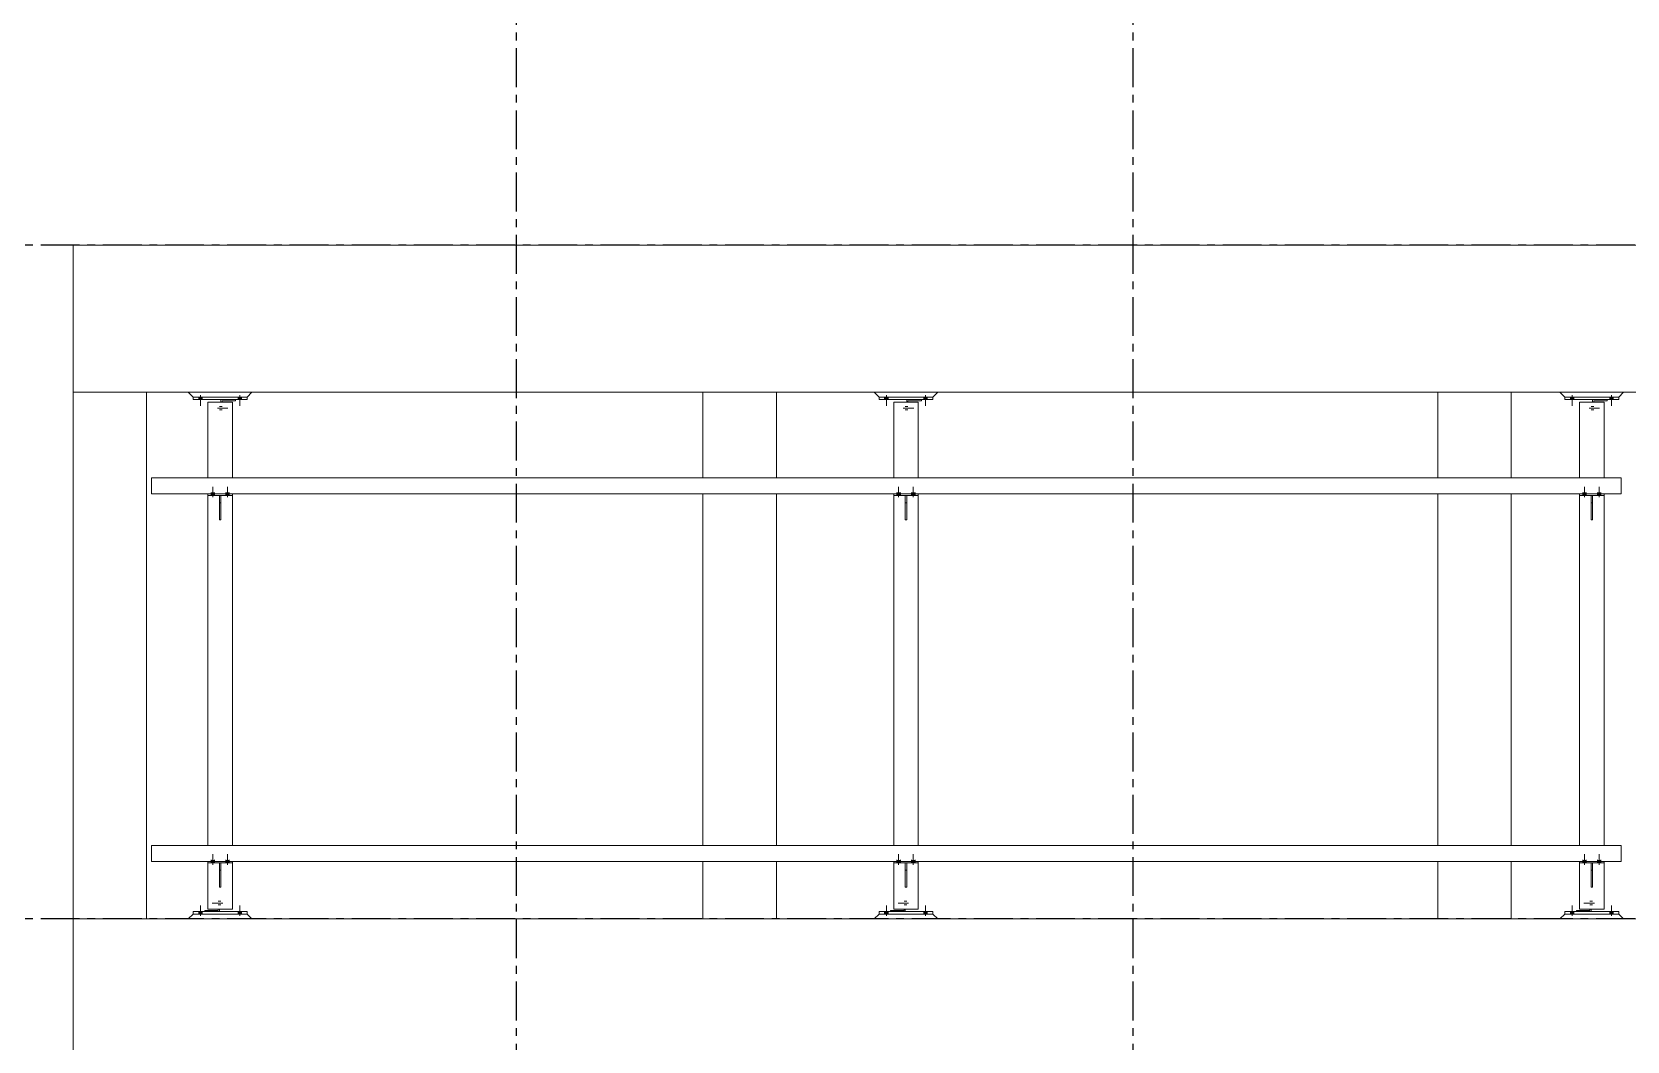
# Model space of a CAD drawing. Header units: millimetres. Extents: x 3774 to 718460, y -768339 to 192544.
# Drawn here: x 449384 to 455896, y -633062 to -628942 of the extents above; entities that cross this region are included whole.
import ezdxf

# ---------------------------------------------------------------- set-up
doc = ezdxf.new("R2010")
doc.units = ezdxf.units.MM
for name, pattern in [('CENTER', [50.8, 31.75, -6.35, 6.35, -6.35]), ('XKITLINE00', [0]), ('XKITLINE02', [4, 2, -2])]:
    doc.linetypes.add(name, pattern=pattern)
doc.layers.add('Bolt', color=7, linetype='Continuous', lineweight=0)
doc.layers.add('Part', color=7, linetype='Continuous', lineweight=0)

# ---------------------------------------------------------------- blocks, each defined once
blk = doc.blocks.new('*A20274909')
at = {"layer": 'Part', "color": 7, "linetype": 'XKITLINE00', "lineweight": 0}
for p, q in [((2578.284987, -59.539902), (2526.244827, -59.539902)), ((2526.244827, -59.539902), (2526.244827, -64.339902)), ((2578.284987, -59.539902), (2578.284987, -64.339902)), ((2578.284987, -64.339902), (2526.244827, -64.339902))]:
    blk.add_line(p, q, dxfattribs=at)
blk = doc.blocks.new('*A20284910')
at = {"layer": 'Part', "color": 7, "linetype": 'XKITLINE00', "lineweight": 0}
for p, q in [((2576.80496, -67.139902), (2528.804883, -67.139902)), ((2528.804883, -67.659902), (2528.804883, -67.139902)), ((2576.80496, -67.659902), (2576.80496, -67.139902)), ((2576.80496, -67.659902), (2528.804883, -67.659902))]:
    blk.add_line(p, q, dxfattribs=at)
blk = doc.blocks.new('*A20294911')
at = {"layer": 'Part', "color": 7, "linetype": 'XKITLINE00', "lineweight": 0}
for p, q in [((2576.80496, -79.139902), (2528.804883, -79.139902)), ((2528.804883, -79.659902), (2528.804883, -79.139902)), ((2576.80496, -79.659902), (2576.80496, -79.139902)), ((2576.80496, -79.659902), (2528.804883, -79.659902))]:
    blk.add_line(p, q, dxfattribs=at)
blk = doc.blocks.new('*A20304912')
at = {"layer": 'Part', "color": 7, "linetype": 'XKITLINE00', "lineweight": 0}
for p, q in [((2578.284987, -81.539902), (2526.244827, -81.539902)), ((2526.244827, -81.539902), (2526.244827, -86.339902)), ((2578.284987, -81.539902), (2578.284987, -86.339902)), ((2578.284987, -86.339902), (2526.244827, -86.339902))]:
    blk.add_line(p, q, dxfattribs=at)
blk = doc.blocks.new('*A20374919')
at = {"layer": 'Part', "color": 7, "linetype": 'XKITLINE00', "lineweight": 0}
for p, q in [((2526.24496, -81.539902), (2526.24496, -64.339902)), ((2528.64496, -81.539902), (2528.64496, -64.339902)), ((2526.24496, -123.539902), (2526.24496, -86.339902)), ((2528.64496, -123.539902), (2528.64496, -86.339902))]:
    blk.add_line(p, q, dxfattribs=at)
blk = doc.blocks.new('*A20384920')
at = {"layer": 'Part', "color": 7, "linetype": 'XKITLINE00', "lineweight": 0}
for p, q in [((2570.81296, -67.139902), (2570.81296, -64.339902)), ((2573.21296, -67.139902), (2573.21296, -64.339902)), ((2570.81296, -79.139902), (2570.81296, -67.659902)), ((2573.21296, -79.139902), (2573.21296, -67.659902)), ((2570.81296, -81.539902), (2570.81296, -79.659902)), ((2573.21296, -81.539902), (2573.21296, -79.659902)), ((2570.81296, -91.139902), (2570.81296, -86.339902)), ((2573.21296, -91.139902), (2573.21296, -86.339902)), ((2570.81296, -103.139902), (2570.81296, -91.659902)), ((2573.21296, -103.139902), (2573.21296, -91.659902)), ((2570.81296, -115.139902), (2570.81296, -103.659902)), ((2573.21296, -115.139902), (2573.21296, -103.659902)), ((2570.81296, -123.539902), (2570.81296, -115.659902)), ((2573.21296, -123.539902), (2573.21296, -115.659902))]:
    blk.add_line(p, q, dxfattribs=at)
blk = doc.blocks.new('*A20404922')
at = {"layer": 'Part', "color": 7, "linetype": 'XKITLINE00', "lineweight": 0}
for p, q in [((2546.81296, -67.139902), (2546.81296, -64.339902)), ((2549.21296, -67.139902), (2549.21296, -64.339902)), ((2546.81296, -79.139902), (2546.81296, -67.659902)), ((2549.21296, -79.139902), (2549.21296, -67.659902)), ((2546.81296, -81.539902), (2546.81296, -79.659902)), ((2549.21296, -81.539902), (2549.21296, -79.659902)), ((2546.81296, -91.139902), (2546.81296, -86.339902)), ((2549.21296, -91.139902), (2549.21296, -86.339902)), ((2546.81296, -103.139902), (2546.81296, -91.659902)), ((2549.21296, -103.139902), (2549.21296, -91.659902)), ((2546.81296, -115.139902), (2546.81296, -103.659902)), ((2549.21296, -115.139902), (2549.21296, -103.659902)), ((2546.81296, -123.539902), (2546.81296, -115.659902)), ((2549.21296, -123.539902), (2549.21296, -115.659902))]:
    blk.add_line(p, q, dxfattribs=at)
blk = doc.blocks.new('*A21795061')
at = {"layer": 'Part', "color": 7, "linetype": 'XKITLINE00', "lineweight": 0}
for p, q in [((2530.64496, -67.139902), (2530.64496, -64.659902)), ((2531.44496, -64.659902), (2530.64496, -64.659902)), ((2531.44496, -67.139902), (2531.44496, -64.659902)), ((2530.64496, -79.139902), (2530.64496, -67.707902)), ((2531.44496, -79.139902), (2531.44496, -67.707902)), ((2530.64496, -81.219902), (2530.64496, -79.707902)), ((2531.44496, -81.219902), (2531.44496, -79.707902)), ((2530.64496, -81.219902), (2531.44496, -81.219902))]:
    blk.add_line(p, q, dxfattribs=at)
blk = doc.blocks.new('*A21805062')
at = {"layer": 'Part', "color": 7, "linetype": 'XKITLINE00', "lineweight": 0}
for p, q in [((2553.04496, -67.139902), (2553.04496, -64.659902)), ((2553.84496, -64.659902), (2553.04496, -64.659902)), ((2553.84496, -67.139902), (2553.84496, -64.659902)), ((2553.04496, -79.139902), (2553.04496, -67.707902)), ((2553.84496, -79.139902), (2553.84496, -67.707902)), ((2553.04496, -81.219902), (2553.04496, -79.707902)), ((2553.84496, -81.219902), (2553.84496, -79.707902)), ((2553.04496, -81.219902), (2553.84496, -81.219902))]:
    blk.add_line(p, q, dxfattribs=at)
blk = doc.blocks.new('*A21815063')
at = {"layer": 'Bolt'}
for points in [[(2530.749, -79.66), (2530.749, -79.612), (2530.861, -79.612), (2530.861, -79.66)], [(2530.749, -79.708), (2530.749, -79.66), (2530.861, -79.66), (2530.861, -79.708)], [(2531.229, -79.66), (2531.229, -79.612), (2531.341, -79.612), (2531.341, -79.66)], [(2531.229, -79.708), (2531.229, -79.66), (2531.341, -79.66), (2531.341, -79.708)]]:
    blk.add_hatch(color=7, dxfattribs=at).paths.add_polyline_path(points, flags=17)
at = {"layer": 'Bolt', "color": 7, "linetype": 'XKITLINE00', "lineweight": 0}
for p, q in [((2530.749, -79.66), (2530.749, -79.612)), ((2530.749, -79.708), (2530.749, -79.66)), ((2530.805, -79.771), (2530.805, -79.428)), ((2530.861, -79.66), (2530.861, -79.612)), ((2530.861, -79.708), (2530.861, -79.66)), ((2531.229, -79.66), (2531.229, -79.612)), ((2531.229, -79.708), (2531.229, -79.66)), ((2531.285, -79.771), (2531.285, -79.428)), ((2531.341, -79.66), (2531.341, -79.612)), ((2531.341, -79.708), (2531.341, -79.66))]:
    blk.add_line(p, q, dxfattribs=at)
blk = doc.blocks.new('*A21825064')
at = {"layer": 'Part', "color": 7, "linetype": 'XKITLINE00', "lineweight": 0}
for p, q in [((2531.02096, -80.507902), (2531.02096, -79.707902)), ((2531.02096, -79.707902), (2531.06896, -79.707902)), ((2531.06896, -80.507902), (2531.06896, -79.707902)), ((2531.02096, -79.947902), (2531.06896, -79.947902)), ((2531.02096, -80.507902), (2531.06896, -80.507902))]:
    blk.add_line(p, q, dxfattribs=at)
blk = doc.blocks.new('*A21835065')
at = {"layer": 'Part', "color": 7, "linetype": 'XKITLINE00', "lineweight": 0}
for p, q in [((2530.64496, -79.659902), (2530.64496, -79.707902)), ((2530.64496, -79.707902), (2531.44496, -79.707902)), ((2531.44496, -79.707902), (2531.44496, -79.659902))]:
    blk.add_line(p, q, dxfattribs=at)
blk = doc.blocks.new('*A21845066')
at = {"layer": 'Bolt'}
for points in [[(2553.149, -79.66), (2553.149, -79.612), (2553.261, -79.612), (2553.261, -79.66)], [(2553.149, -79.708), (2553.149, -79.66), (2553.261, -79.66), (2553.261, -79.708)], [(2553.629, -79.66), (2553.629, -79.612), (2553.741, -79.612), (2553.741, -79.66)], [(2553.629, -79.708), (2553.629, -79.66), (2553.741, -79.66), (2553.741, -79.708)]]:
    blk.add_hatch(color=7, dxfattribs=at).paths.add_polyline_path(points, flags=17)
at = {"layer": 'Bolt', "color": 7, "linetype": 'XKITLINE00', "lineweight": 0}
for p, q in [((2553.149, -79.66), (2553.149, -79.612)), ((2553.149, -79.708), (2553.149, -79.66)), ((2553.205, -79.771), (2553.205, -79.428)), ((2553.261, -79.66), (2553.261, -79.612)), ((2553.261, -79.708), (2553.261, -79.66)), ((2553.629, -79.66), (2553.629, -79.612)), ((2553.629, -79.708), (2553.629, -79.66)), ((2553.685, -79.771), (2553.685, -79.428)), ((2553.741, -79.66), (2553.741, -79.612)), ((2553.741, -79.708), (2553.741, -79.66))]:
    blk.add_line(p, q, dxfattribs=at)
blk = doc.blocks.new('*A21855067')
at = {"layer": 'Part', "color": 7, "linetype": 'XKITLINE00', "lineweight": 0}
for p, q in [((2553.42096, -80.507902), (2553.42096, -79.707902)), ((2553.42096, -79.707902), (2553.46896, -79.707902)), ((2553.46896, -80.507902), (2553.46896, -79.707902)), ((2553.42096, -79.947902), (2553.46896, -79.947902)), ((2553.42096, -80.507902), (2553.46896, -80.507902))]:
    blk.add_line(p, q, dxfattribs=at)
blk = doc.blocks.new('*A21865068')
at = {"layer": 'Part', "color": 7, "linetype": 'XKITLINE00', "lineweight": 0}
for p, q in [((2553.04496, -79.659902), (2553.04496, -79.707902)), ((2553.04496, -79.707902), (2553.84496, -79.707902)), ((2553.84496, -79.707902), (2553.84496, -79.659902))]:
    blk.add_line(p, q, dxfattribs=at)
blk = doc.blocks.new('*A21875069')
at = {"layer": 'Part', "color": 7, "linetype": 'XKITLINE00', "lineweight": 0}
for p, q in [((2530.00496, -81.539902), (2530.16496, -81.379902)), ((2530.16496, -81.379902), (2531.92496, -81.379902)), ((2532.08496, -81.539902), (2531.92496, -81.379902))]:
    blk.add_line(p, q, dxfattribs=at)
blk = doc.blocks.new('*A21885070')
at = {"layer": 'Bolt', "color": 7, "linetype": 'XKITLINE02', "lineweight": 0}
for p, q in [((2531.13232, -81.019902), (2530.78896, -81.019902)), ((2531.02096, -80.963902), (2530.98096, -80.963902)), ((2531.02096, -81.075902), (2530.98096, -81.075902)), ((2531.06896, -80.963902), (2531.02096, -80.963902)), ((2531.06896, -81.075902), (2531.02096, -81.075902))]:
    blk.add_line(p, q, dxfattribs=at)
blk = doc.blocks.new('*A21895071')
at = {"layer": 'Part', "color": 7, "linetype": 'XKITLINE00', "lineweight": 0}
for p, q in [((2531.92496, -81.299902), (2530.16496, -81.299902)), ((2530.16496, -81.299902), (2530.16496, -81.379902)), ((2531.92496, -81.379902), (2530.16496, -81.379902)), ((2531.92496, -81.299902), (2531.92496, -81.379902))]:
    blk.add_line(p, q, dxfattribs=at)
blk = doc.blocks.new('*A21905072')
at = {"layer": 'Part', "color": 7, "linetype": 'XKITLINE00', "lineweight": 0}
for p, q in [((2530.98096, -81.259902), (2530.54096, -81.259902)), ((2530.54096, -81.259902), (2530.54096, -81.299902)), ((2530.98096, -81.219902), (2530.98096, -81.259902)), ((2531.02096, -81.299902), (2531.02096, -81.219902))]:
    blk.add_line(p, q, dxfattribs=at)
blk = doc.blocks.new('*A21915073')
at = {"layer": 'Bolt'}
for points in [[(2530.461, -81.3), (2530.461, -81.38), (2530.349, -81.38), (2530.349, -81.3)], [(2531.741, -81.3), (2531.741, -81.38), (2531.629, -81.38), (2531.629, -81.3)]]:
    blk.add_hatch(color=7, dxfattribs=at).paths.add_polyline_path(points, flags=17)
at = {"layer": 'Bolt', "color": 7, "linetype": 'XKITLINE00', "lineweight": 0}
for p, q in [((2530.405, -81.443), (2530.405, -81.1)), ((2531.685, -81.443), (2531.685, -81.1)), ((2530.349, -81.38), (2530.349, -81.3)), ((2530.461, -81.38), (2530.461, -81.3)), ((2531.629, -81.38), (2531.629, -81.3)), ((2531.741, -81.38), (2531.741, -81.3))]:
    blk.add_line(p, q, dxfattribs=at)
blk = doc.blocks.new('*A21925074')
at = {"layer": 'Part', "color": 7, "linetype": 'XKITLINE00', "lineweight": 0}
for p, q in [((2552.40496, -81.539902), (2552.56496, -81.379902)), ((2552.56496, -81.379902), (2554.32496, -81.379902)), ((2554.48496, -81.539902), (2554.32496, -81.379902))]:
    blk.add_line(p, q, dxfattribs=at)
blk = doc.blocks.new('*A21935075')
at = {"layer": 'Bolt', "color": 7, "linetype": 'XKITLINE02', "lineweight": 0}
for p, q in [((2553.53232, -81.019902), (2553.18896, -81.019902)), ((2553.42096, -80.963902), (2553.38096, -80.963902)), ((2553.42096, -81.075902), (2553.38096, -81.075902)), ((2553.46896, -80.963902), (2553.42096, -80.963902)), ((2553.46896, -81.075902), (2553.42096, -81.075902))]:
    blk.add_line(p, q, dxfattribs=at)
blk = doc.blocks.new('*A21945076')
at = {"layer": 'Part', "color": 7, "linetype": 'XKITLINE00', "lineweight": 0}
for p, q in [((2554.32496, -81.299902), (2552.56496, -81.299902)), ((2552.56496, -81.299902), (2552.56496, -81.379902)), ((2554.32496, -81.379902), (2552.56496, -81.379902)), ((2554.32496, -81.299902), (2554.32496, -81.379902))]:
    blk.add_line(p, q, dxfattribs=at)
blk = doc.blocks.new('*A21955077')
at = {"layer": 'Part', "color": 7, "linetype": 'XKITLINE00', "lineweight": 0}
for p, q in [((2553.38096, -81.259902), (2552.94096, -81.259902)), ((2552.94096, -81.259902), (2552.94096, -81.299902)), ((2553.38096, -81.219902), (2553.38096, -81.259902)), ((2553.42096, -81.299902), (2553.42096, -81.219902))]:
    blk.add_line(p, q, dxfattribs=at)
blk = doc.blocks.new('*A21965078')
at = {"layer": 'Bolt'}
for points in [[(2552.861, -81.3), (2552.861, -81.38), (2552.749, -81.38), (2552.749, -81.3)], [(2554.141, -81.3), (2554.141, -81.38), (2554.029, -81.38), (2554.029, -81.3)]]:
    blk.add_hatch(color=7, dxfattribs=at).paths.add_polyline_path(points, flags=17)
at = {"layer": 'Bolt', "color": 7, "linetype": 'XKITLINE00', "lineweight": 0}
for p, q in [((2552.805, -81.443), (2552.805, -81.1)), ((2554.085, -81.443), (2554.085, -81.1)), ((2552.749, -81.38), (2552.749, -81.3)), ((2552.861, -81.38), (2552.861, -81.3)), ((2554.029, -81.38), (2554.029, -81.3)), ((2554.141, -81.38), (2554.141, -81.3))]:
    blk.add_line(p, q, dxfattribs=at)
blk = doc.blocks.new('*A22075089')
at = {"layer": 'Bolt'}
for points in [[(2530.749, -67.66), (2530.749, -67.612), (2530.861, -67.612), (2530.861, -67.66)], [(2530.749, -67.708), (2530.749, -67.66), (2530.861, -67.66), (2530.861, -67.708)], [(2531.229, -67.66), (2531.229, -67.612), (2531.341, -67.612), (2531.341, -67.66)], [(2531.229, -67.708), (2531.229, -67.66), (2531.341, -67.66), (2531.341, -67.708)]]:
    blk.add_hatch(color=7, dxfattribs=at).paths.add_polyline_path(points, flags=17)
at = {"layer": 'Bolt', "color": 7, "linetype": 'XKITLINE00', "lineweight": 0}
for p, q in [((2530.749, -67.66), (2530.749, -67.612)), ((2530.749, -67.708), (2530.749, -67.66)), ((2530.805, -67.771), (2530.805, -67.428)), ((2530.861, -67.66), (2530.861, -67.612)), ((2530.861, -67.708), (2530.861, -67.66)), ((2531.229, -67.66), (2531.229, -67.612)), ((2531.229, -67.708), (2531.229, -67.66)), ((2531.285, -67.771), (2531.285, -67.428)), ((2531.341, -67.66), (2531.341, -67.612)), ((2531.341, -67.708), (2531.341, -67.66))]:
    blk.add_line(p, q, dxfattribs=at)
blk = doc.blocks.new('*A22085090')
at = {"layer": 'Part', "color": 7, "linetype": 'XKITLINE00', "lineweight": 0}
for p, q in [((2531.02096, -68.507902), (2531.02096, -67.707902)), ((2531.02096, -67.707902), (2531.06896, -67.707902)), ((2531.06896, -68.507902), (2531.06896, -67.707902)), ((2531.02096, -67.947902), (2531.06896, -67.947902)), ((2531.02096, -68.507902), (2531.06896, -68.507902))]:
    blk.add_line(p, q, dxfattribs=at)
blk = doc.blocks.new('*A22095091')
at = {"layer": 'Part', "color": 7, "linetype": 'XKITLINE00', "lineweight": 0}
for p, q in [((2530.64496, -67.659902), (2530.64496, -67.707902)), ((2530.64496, -67.707902), (2531.44496, -67.707902)), ((2531.44496, -67.707902), (2531.44496, -67.659902))]:
    blk.add_line(p, q, dxfattribs=at)
blk = doc.blocks.new('*A22105092')
at = {"layer": 'Bolt'}
for points in [[(2553.149, -67.66), (2553.149, -67.612), (2553.261, -67.612), (2553.261, -67.66)], [(2553.149, -67.708), (2553.149, -67.66), (2553.261, -67.66), (2553.261, -67.708)], [(2553.629, -67.66), (2553.629, -67.612), (2553.741, -67.612), (2553.741, -67.66)], [(2553.629, -67.708), (2553.629, -67.66), (2553.741, -67.66), (2553.741, -67.708)]]:
    blk.add_hatch(color=7, dxfattribs=at).paths.add_polyline_path(points, flags=17)
at = {"layer": 'Bolt', "color": 7, "linetype": 'XKITLINE00', "lineweight": 0}
for p, q in [((2553.149, -67.66), (2553.149, -67.612)), ((2553.149, -67.708), (2553.149, -67.66)), ((2553.205, -67.771), (2553.205, -67.428)), ((2553.261, -67.66), (2553.261, -67.612)), ((2553.261, -67.708), (2553.261, -67.66)), ((2553.629, -67.66), (2553.629, -67.612)), ((2553.629, -67.708), (2553.629, -67.66)), ((2553.685, -67.771), (2553.685, -67.428)), ((2553.741, -67.66), (2553.741, -67.612)), ((2553.741, -67.708), (2553.741, -67.66))]:
    blk.add_line(p, q, dxfattribs=at)
blk = doc.blocks.new('*A22115093')
at = {"layer": 'Part', "color": 7, "linetype": 'XKITLINE00', "lineweight": 0}
for p, q in [((2553.42096, -68.507902), (2553.42096, -67.707902)), ((2553.42096, -67.707902), (2553.46896, -67.707902)), ((2553.46896, -68.507902), (2553.46896, -67.707902)), ((2553.42096, -67.947902), (2553.46896, -67.947902)), ((2553.42096, -68.507902), (2553.46896, -68.507902))]:
    blk.add_line(p, q, dxfattribs=at)
blk = doc.blocks.new('*A22125094')
at = {"layer": 'Part', "color": 7, "linetype": 'XKITLINE00', "lineweight": 0}
for p, q in [((2553.04496, -67.659902), (2553.04496, -67.707902)), ((2553.04496, -67.707902), (2553.84496, -67.707902)), ((2553.84496, -67.707902), (2553.84496, -67.659902))]:
    blk.add_line(p, q, dxfattribs=at)
blk = doc.blocks.new('*A22135095')
at = {"layer": 'Bolt'}
for points in [[(2552.749, -64.58), (2552.749, -64.5), (2552.861, -64.5), (2552.861, -64.58)], [(2554.029, -64.58), (2554.029, -64.5), (2554.141, -64.5), (2554.141, -64.58)]]:
    blk.add_hatch(color=7, dxfattribs=at).paths.add_polyline_path(points, flags=17)
at = {"layer": 'Bolt', "color": 7, "linetype": 'XKITLINE00', "lineweight": 0}
for p, q in [((2552.749, -64.5), (2552.749, -64.58)), ((2552.805, -64.437), (2552.805, -64.78)), ((2552.861, -64.5), (2552.861, -64.58)), ((2554.029, -64.5), (2554.029, -64.58)), ((2554.085, -64.437), (2554.085, -64.78)), ((2554.141, -64.5), (2554.141, -64.58))]:
    blk.add_line(p, q, dxfattribs=at)
blk = doc.blocks.new('*A22145096')
at = {"layer": 'Bolt', "color": 7, "linetype": 'XKITLINE02', "lineweight": 0}
for p, q in [((2553.3576, -64.859902), (2553.70096, -64.859902)), ((2553.42096, -64.803902), (2553.46896, -64.803902)), ((2553.42096, -64.915902), (2553.46896, -64.915902)), ((2553.46896, -64.803902), (2553.50896, -64.803902)), ((2553.46896, -64.915902), (2553.50896, -64.915902))]:
    blk.add_line(p, q, dxfattribs=at)
blk = doc.blocks.new('*A22155097')
at = {"layer": 'Part', "color": 7, "linetype": 'XKITLINE00', "lineweight": 0}
for p, q in [((2553.46896, -64.659902), (2553.46896, -64.579902)), ((2553.94896, -64.619902), (2553.94896, -64.579902)), ((2553.50896, -64.659902), (2553.50896, -64.619902)), ((2553.50896, -64.619902), (2553.94896, -64.619902))]:
    blk.add_line(p, q, dxfattribs=at)
blk = doc.blocks.new('*A22165098')
at = {"layer": 'Part', "color": 7, "linetype": 'XKITLINE00', "lineweight": 0}
for p, q in [((2552.56496, -64.499902), (2552.40496, -64.339902)), ((2554.32496, -64.499902), (2552.56496, -64.499902)), ((2554.32496, -64.499902), (2554.48496, -64.339902))]:
    blk.add_line(p, q, dxfattribs=at)
blk = doc.blocks.new('*A22175099')
at = {"layer": 'Part', "color": 7, "linetype": 'XKITLINE00', "lineweight": 0}
for p, q in [((2552.56496, -64.579902), (2552.56496, -64.499902)), ((2552.56496, -64.499902), (2554.32496, -64.499902)), ((2552.56496, -64.579902), (2554.32496, -64.579902)), ((2554.32496, -64.579902), (2554.32496, -64.499902))]:
    blk.add_line(p, q, dxfattribs=at)
blk = doc.blocks.new('*A22185100')
at = {"layer": 'Bolt'}
for points in [[(2530.349, -64.58), (2530.349, -64.5), (2530.461, -64.5), (2530.461, -64.58)], [(2531.629, -64.58), (2531.629, -64.5), (2531.741, -64.5), (2531.741, -64.58)]]:
    blk.add_hatch(color=7, dxfattribs=at).paths.add_polyline_path(points, flags=17)
at = {"layer": 'Bolt', "color": 7, "linetype": 'XKITLINE00', "lineweight": 0}
for p, q in [((2530.349, -64.5), (2530.349, -64.58)), ((2530.405, -64.437), (2530.405, -64.78)), ((2530.461, -64.5), (2530.461, -64.58)), ((2531.629, -64.5), (2531.629, -64.58)), ((2531.685, -64.437), (2531.685, -64.78)), ((2531.741, -64.5), (2531.741, -64.58))]:
    blk.add_line(p, q, dxfattribs=at)
blk = doc.blocks.new('*A22195101')
at = {"layer": 'Bolt', "color": 7, "linetype": 'XKITLINE02', "lineweight": 0}
for p, q in [((2530.9576, -64.859902), (2531.30096, -64.859902)), ((2531.02096, -64.803902), (2531.06896, -64.803902)), ((2531.02096, -64.915902), (2531.06896, -64.915902)), ((2531.06896, -64.803902), (2531.10896, -64.803902)), ((2531.06896, -64.915902), (2531.10896, -64.915902))]:
    blk.add_line(p, q, dxfattribs=at)
blk = doc.blocks.new('*A22205102')
at = {"layer": 'Part', "color": 7, "linetype": 'XKITLINE00', "lineweight": 0}
for p, q in [((2531.06896, -64.659902), (2531.06896, -64.579902)), ((2531.54896, -64.619902), (2531.54896, -64.579902)), ((2531.10896, -64.659902), (2531.10896, -64.619902)), ((2531.10896, -64.619902), (2531.54896, -64.619902))]:
    blk.add_line(p, q, dxfattribs=at)
blk = doc.blocks.new('*A22215103')
at = {"layer": 'Part', "color": 7, "linetype": 'XKITLINE00', "lineweight": 0}
for p, q in [((2530.16496, -64.499902), (2530.00496, -64.339902)), ((2531.92496, -64.499902), (2530.16496, -64.499902)), ((2531.92496, -64.499902), (2532.08496, -64.339902))]:
    blk.add_line(p, q, dxfattribs=at)
blk = doc.blocks.new('*A22225104')
at = {"layer": 'Part', "color": 7, "linetype": 'XKITLINE00', "lineweight": 0}
for p, q in [((2530.16496, -64.579902), (2530.16496, -64.499902)), ((2530.16496, -64.499902), (2531.92496, -64.499902)), ((2530.16496, -64.579902), (2531.92496, -64.579902)), ((2531.92496, -64.579902), (2531.92496, -64.499902))]:
    blk.add_line(p, q, dxfattribs=at)
blk = doc.blocks.new('*A22925174')
at = {"layer": 'Bolt'}
for points in [[(2575.549, -67.66), (2575.549, -67.612), (2575.661, -67.612), (2575.661, -67.66)], [(2575.549, -67.708), (2575.549, -67.66), (2575.661, -67.66), (2575.661, -67.708)], [(2576.029, -67.66), (2576.029, -67.612), (2576.141, -67.612), (2576.141, -67.66)], [(2576.029, -67.708), (2576.029, -67.66), (2576.141, -67.66), (2576.141, -67.708)]]:
    blk.add_hatch(color=7, dxfattribs=at).paths.add_polyline_path(points, flags=17)
at = {"layer": 'Bolt', "color": 7, "linetype": 'XKITLINE00', "lineweight": 0}
for p, q in [((2575.549, -67.66), (2575.549, -67.612)), ((2575.549, -67.708), (2575.549, -67.66)), ((2575.605, -67.771), (2575.605, -67.428)), ((2575.661, -67.66), (2575.661, -67.612)), ((2575.661, -67.708), (2575.661, -67.66)), ((2576.029, -67.66), (2576.029, -67.612)), ((2576.029, -67.708), (2576.029, -67.66)), ((2576.085, -67.771), (2576.085, -67.428)), ((2576.141, -67.66), (2576.141, -67.612)), ((2576.141, -67.708), (2576.141, -67.66))]:
    blk.add_line(p, q, dxfattribs=at)
blk = doc.blocks.new('*A22935175')
at = {"layer": 'Part', "color": 7, "linetype": 'XKITLINE00', "lineweight": 0}
for p, q in [((2575.82096, -68.507902), (2575.82096, -67.707902)), ((2575.82096, -67.707902), (2575.86896, -67.707902)), ((2575.86896, -68.507902), (2575.86896, -67.707902)), ((2575.82096, -67.947902), (2575.86896, -67.947902)), ((2575.82096, -68.507902), (2575.86896, -68.507902))]:
    blk.add_line(p, q, dxfattribs=at)
blk = doc.blocks.new('*A22945176')
at = {"layer": 'Part', "color": 7, "linetype": 'XKITLINE00', "lineweight": 0}
for p, q in [((2575.44496, -67.659902), (2575.44496, -67.707902)), ((2575.44496, -67.707902), (2576.24496, -67.707902)), ((2576.24496, -67.707902), (2576.24496, -67.659902))]:
    blk.add_line(p, q, dxfattribs=at)
blk = doc.blocks.new('*A23005182')
at = {"layer": 'Bolt'}
for points in [[(2575.149, -64.58), (2575.149, -64.5), (2575.261, -64.5), (2575.261, -64.58)], [(2576.429, -64.58), (2576.429, -64.5), (2576.541, -64.5), (2576.541, -64.58)]]:
    blk.add_hatch(color=7, dxfattribs=at).paths.add_polyline_path(points, flags=17)
at = {"layer": 'Bolt', "color": 7, "linetype": 'XKITLINE00', "lineweight": 0}
for p, q in [((2575.149, -64.5), (2575.149, -64.58)), ((2575.205, -64.437), (2575.205, -64.78)), ((2575.261, -64.5), (2575.261, -64.58)), ((2576.429, -64.5), (2576.429, -64.58)), ((2576.485, -64.437), (2576.485, -64.78)), ((2576.541, -64.5), (2576.541, -64.58))]:
    blk.add_line(p, q, dxfattribs=at)
blk = doc.blocks.new('*A23015183')
at = {"layer": 'Bolt', "color": 7, "linetype": 'XKITLINE02', "lineweight": 0}
for p, q in [((2575.7576, -64.859902), (2576.10096, -64.859902)), ((2575.82096, -64.803902), (2575.86896, -64.803902)), ((2575.82096, -64.915902), (2575.86896, -64.915902)), ((2575.86896, -64.803902), (2575.90896, -64.803902)), ((2575.86896, -64.915902), (2575.90896, -64.915902))]:
    blk.add_line(p, q, dxfattribs=at)
blk = doc.blocks.new('*A23025184')
at = {"layer": 'Part', "color": 7, "linetype": 'XKITLINE00', "lineweight": 0}
for p, q in [((2575.86896, -64.659902), (2575.86896, -64.579902)), ((2576.34896, -64.619902), (2576.34896, -64.579902)), ((2575.90896, -64.659902), (2575.90896, -64.619902)), ((2575.90896, -64.619902), (2576.34896, -64.619902))]:
    blk.add_line(p, q, dxfattribs=at)
blk = doc.blocks.new('*A23035185')
at = {"layer": 'Part', "color": 7, "linetype": 'XKITLINE00', "lineweight": 0}
for p, q in [((2574.96496, -64.499902), (2574.80496, -64.339902)), ((2576.72496, -64.499902), (2574.96496, -64.499902)), ((2576.72496, -64.499902), (2576.88496, -64.339902))]:
    blk.add_line(p, q, dxfattribs=at)
blk = doc.blocks.new('*A23045186')
at = {"layer": 'Part', "color": 7, "linetype": 'XKITLINE00', "lineweight": 0}
for p, q in [((2574.96496, -64.579902), (2574.96496, -64.499902)), ((2574.96496, -64.499902), (2576.72496, -64.499902)), ((2574.96496, -64.579902), (2576.72496, -64.579902)), ((2576.72496, -64.579902), (2576.72496, -64.499902))]:
    blk.add_line(p, q, dxfattribs=at)
blk = doc.blocks.new('*A23485230')
at = {"layer": 'Part', "color": 7, "linetype": 'XKITLINE00', "lineweight": 0}
for p, q in [((2575.44496, -67.139902), (2575.44496, -64.659902)), ((2576.24496, -64.659902), (2575.44496, -64.659902)), ((2576.24496, -67.139902), (2576.24496, -64.659902)), ((2575.44496, -79.139902), (2575.44496, -67.707902)), ((2576.24496, -79.139902), (2576.24496, -67.707902)), ((2575.44496, -81.219902), (2575.44496, -79.707902)), ((2576.24496, -81.219902), (2576.24496, -79.707902)), ((2575.44496, -81.219902), (2576.24496, -81.219902))]:
    blk.add_line(p, q, dxfattribs=at)
blk = doc.blocks.new('*A23745256')
at = {"layer": 'Part', "color": 7, "linetype": 'XKITLINE00', "lineweight": 0}
for p, q in [((2575.44496, -79.659902), (2575.44496, -79.707902)), ((2575.44496, -79.707902), (2576.24496, -79.707902)), ((2576.24496, -79.707902), (2576.24496, -79.659902))]:
    blk.add_line(p, q, dxfattribs=at)
blk = doc.blocks.new('*A23755257')
at = {"layer": 'Part', "color": 7, "linetype": 'XKITLINE00', "lineweight": 0}
for p, q in [((2575.82096, -80.507902), (2575.82096, -79.707902)), ((2575.82096, -79.707902), (2575.86896, -79.707902)), ((2575.86896, -80.507902), (2575.86896, -79.707902)), ((2575.82096, -79.947902), (2575.86896, -79.947902)), ((2575.82096, -80.507902), (2575.86896, -80.507902))]:
    blk.add_line(p, q, dxfattribs=at)
blk = doc.blocks.new('*A23765258')
at = {"layer": 'Bolt'}
for points in [[(2575.549, -79.66), (2575.549, -79.612), (2575.661, -79.612), (2575.661, -79.66)], [(2575.549, -79.708), (2575.549, -79.66), (2575.661, -79.66), (2575.661, -79.708)], [(2576.029, -79.66), (2576.029, -79.612), (2576.141, -79.612), (2576.141, -79.66)], [(2576.029, -79.708), (2576.029, -79.66), (2576.141, -79.66), (2576.141, -79.708)]]:
    blk.add_hatch(color=7, dxfattribs=at).paths.add_polyline_path(points, flags=17)
at = {"layer": 'Bolt', "color": 7, "linetype": 'XKITLINE00', "lineweight": 0}
for p, q in [((2575.549, -79.66), (2575.549, -79.612)), ((2575.549, -79.708), (2575.549, -79.66)), ((2575.605, -79.771), (2575.605, -79.428)), ((2575.661, -79.66), (2575.661, -79.612)), ((2575.661, -79.708), (2575.661, -79.66)), ((2576.029, -79.66), (2576.029, -79.612)), ((2576.029, -79.708), (2576.029, -79.66)), ((2576.085, -79.771), (2576.085, -79.428)), ((2576.141, -79.66), (2576.141, -79.612)), ((2576.141, -79.708), (2576.141, -79.66))]:
    blk.add_line(p, q, dxfattribs=at)
blk = doc.blocks.new('*A23805262')
at = {"layer": 'Part', "color": 7, "linetype": 'XKITLINE00', "lineweight": 0}
for p, q in [((2574.80496, -81.539902), (2574.96496, -81.379902)), ((2574.96496, -81.379902), (2576.72496, -81.379902)), ((2576.88496, -81.539902), (2576.72496, -81.379902))]:
    blk.add_line(p, q, dxfattribs=at)
blk = doc.blocks.new('*A23815263')
at = {"layer": 'Bolt', "color": 7, "linetype": 'XKITLINE02', "lineweight": 0}
for p, q in [((2575.93232, -81.019902), (2575.58896, -81.019902)), ((2575.82096, -80.963902), (2575.78096, -80.963902)), ((2575.82096, -81.075902), (2575.78096, -81.075902)), ((2575.86896, -80.963902), (2575.82096, -80.963902)), ((2575.86896, -81.075902), (2575.82096, -81.075902))]:
    blk.add_line(p, q, dxfattribs=at)
blk = doc.blocks.new('*A23825264')
at = {"layer": 'Part', "color": 7, "linetype": 'XKITLINE00', "lineweight": 0}
for p, q in [((2576.72496, -81.299902), (2574.96496, -81.299902)), ((2574.96496, -81.299902), (2574.96496, -81.379902)), ((2576.72496, -81.379902), (2574.96496, -81.379902)), ((2576.72496, -81.299902), (2576.72496, -81.379902))]:
    blk.add_line(p, q, dxfattribs=at)
blk = doc.blocks.new('*A23835265')
at = {"layer": 'Part', "color": 7, "linetype": 'XKITLINE00', "lineweight": 0}
for p, q in [((2575.78096, -81.259902), (2575.34096, -81.259902)), ((2575.34096, -81.259902), (2575.34096, -81.299902)), ((2575.78096, -81.219902), (2575.78096, -81.259902)), ((2575.82096, -81.299902), (2575.82096, -81.219902))]:
    blk.add_line(p, q, dxfattribs=at)
blk = doc.blocks.new('*A23845266')
at = {"layer": 'Bolt'}
for points in [[(2575.261, -81.3), (2575.261, -81.38), (2575.149, -81.38), (2575.149, -81.3)], [(2576.541, -81.3), (2576.541, -81.38), (2576.429, -81.38), (2576.429, -81.3)]]:
    blk.add_hatch(color=7, dxfattribs=at).paths.add_polyline_path(points, flags=17)
at = {"layer": 'Bolt', "color": 7, "linetype": 'XKITLINE00', "lineweight": 0}
for p, q in [((2575.205, -81.443), (2575.205, -81.1)), ((2576.485, -81.443), (2576.485, -81.1)), ((2575.149, -81.38), (2575.149, -81.3)), ((2575.261, -81.38), (2575.261, -81.3)), ((2576.429, -81.38), (2576.429, -81.3)), ((2576.541, -81.38), (2576.541, -81.3))]:
    blk.add_line(p, q, dxfattribs=at)

msp = doc.modelspace()

# ---------------------------------------------------------------- linework, layer by layer
at = {"color": 7, "linetype": 'CENTER', "ltscale": 5}
for points in [[(451362.38, -644407.103), (451362.38, -622184.328)], [(453879.38, -644407.103), (453879.38, -622184.328)], [(459992.419, -629812.85), (443144.998, -629812.85)], [(459992.419, -632562.85), (443144.998, -632562.85)]]:
    msp.add_lwpolyline(points, dxfattribs=at)

# ---------------------------------------------------------------- block references
at = {"color": 7, "lineweight": 0, "xscale": 125, "yscale": 125, "zscale": 125}
for name in ['*A20274909', '*A20374919', '*A22215103', '*A20404922', '*A22165098', '*A20384920', '*A23035185', '*A22225104', '*A22185100', '*A21795061', '*A22195101', '*A22205102', '*A22175099', '*A22135095', '*A21805062', '*A22145096', '*A22155097', '*A23045186', '*A23005182', '*A23485230', '*A23015183', '*A23025184', '*A20284910', '*A22075089', '*A22105092', '*A22925174', '*A22095091', '*A22085090', '*A22125094', '*A22115093', '*A22945176', '*A22935175', '*A20294911', '*A21815063', '*A21845066', '*A23765258', '*A21835065', '*A21825064', '*A21865068', '*A21855067', '*A23745256', '*A23755257', '*A21885070', '*A21935075', '*A23815263', '*A20304912', '*A21875069', '*A21895071', '*A21915073', '*A21905072', '*A21925074', '*A21945076', '*A21965078', '*A21955077', '*A23805262', '*A23825264', '*A23845266', '*A23835265']:
    msp.add_blockref(name, (133771.757, -622370.363), dxfattribs=at)

doc.saveas('drawing.dxf')
